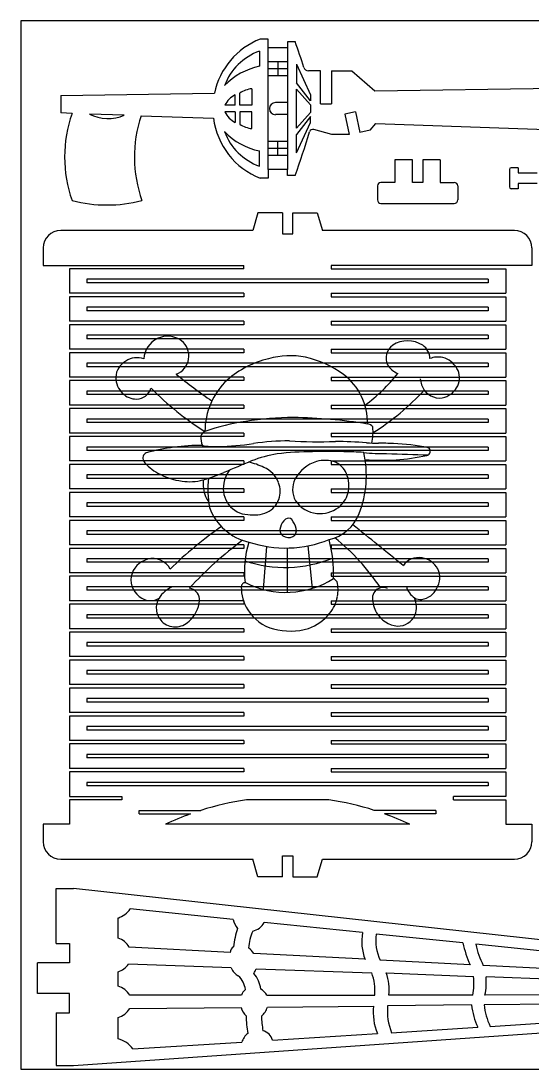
# Model space of a CAD drawing. Header units: centimetres. Extents: x 9372 to 20276, y 190 to 2379.
# Drawn here: x 9514.21 to 9528.86, y 190.25 to 220.25 of the extents above; entities that cross this region are included whole.
import ezdxf

# ---------------------------------------------------------------- set-up
doc = ezdxf.new("R2010")
doc.units = ezdxf.units.CM

msp = doc.modelspace()

# ---------------------------------------------------------------- linework, layer by layer
for p, q in [((9514.213, 220.248), (9514.213, 190.248)), ((9554.213, 220.248), (9514.213, 220.248)), ((9521.296, 219.73), (9521.071, 219.73)), ((9521.296, 219.48), (9521.296, 219.73)), ((9522.071, 219.655), (9521.846, 219.655)), ((9521.846, 219.655), (9521.846, 219.48)), ((9521.846, 219.48), (9521.296, 219.48)), ((9522.8, 218.822), (9522.45, 218.822)), ((9522.8, 217.877), (9522.8, 218.822)), ((9523.115, 218.822), (9523.115, 217.877)), ((9523.115, 218.822), (9523.694, 218.822)), ((9523.694, 218.822), (9524.357, 218.245)), ((9515.353, 218.114), (9519.757, 218.178)), ((9515.353, 218.114), (9515.353, 217.614)), ((9524.357, 218.245), (9532.897, 218.369)), ((9522.8, 217.877), (9523.115, 217.877)), ((9515.678, 217.603), (9515.353, 217.614)), ((9517.175, 217.553), (9516.177, 217.583)), ((9517.655, 217.537), (9519.729, 217.466)), ((9523.796, 217.646), (9523.493, 217.583)), ((9523.493, 217.583), (9523.617, 216.995)), ((9523.796, 217.646), (9523.92, 217.059)), ((9524.223, 217.123), (9524.379, 217.309)), ((9524.379, 217.309), (9532.897, 217.021)), ((9523.117, 216.995), (9522.606, 217.142)), ((9523.617, 216.995), (9523.117, 216.995)), ((9524.223, 217.123), (9523.92, 217.059)), ((9524.927, 216.277), (9524.927, 215.627)), ((9525.427, 216.277), (9524.927, 216.277)), ((9525.427, 215.627), (9525.427, 216.277)), ((9525.727, 216.277), (9525.727, 215.627)), ((9526.227, 216.277), (9525.727, 216.277)), ((9526.227, 216.277), (9526.227, 215.627)), ((9528.458, 216.048), (9528.258, 216.048)), ((9528.458, 216.048), (9528.458, 215.898)), ((9521.296, 215.747), (9521.071, 215.747)), ((9521.846, 215.997), (9521.296, 215.997)), ((9521.296, 215.997), (9521.296, 215.747)), ((9521.846, 215.822), (9521.846, 215.997)), ((9522.071, 215.822), (9521.846, 215.822)), ((9528.208, 215.998), (9528.208, 215.498)), ((9528.458, 215.898), (9529.008, 215.898)), ((9524.427, 215.527), (9524.427, 215.127)), ((9524.927, 215.627), (9524.527, 215.627)), ((9525.727, 215.627), (9525.427, 215.627)), ((9526.227, 215.627), (9526.627, 215.627)), ((9526.727, 215.527), (9526.727, 215.127)), ((9528.458, 215.448), (9528.258, 215.448)), ((9529.008, 215.598), (9528.458, 215.598)), ((9528.458, 215.598), (9528.458, 215.448)), ((9524.527, 215.027), (9526.627, 215.027)), ((9521.003, 214.753), (9520.853, 214.253)), ((9521.703, 214.753), (9521.003, 214.753)), ((9521.703, 214.753), (9521.703, 214.153)), ((9522.003, 214.153), (9522.003, 214.753)), ((9522.003, 214.753), (9522.703, 214.753)), ((9522.703, 214.753), (9522.853, 214.253)), ((9520.853, 214.253), (9515.353, 214.253)), ((9528.353, 214.253), (9522.853, 214.253)), ((9521.703, 214.153), (9522.003, 214.153)), ((9514.853, 213.753), (9514.853, 213.253)), ((9528.853, 213.753), (9528.853, 213.253)), ((9514.853, 213.253), (9520.603, 213.253)), ((9520.603, 213.153), (9515.603, 213.153)), ((9515.603, 213.153), (9515.603, 212.453)), ((9520.603, 213.153), (9520.603, 213.253)), ((9528.103, 213.253), (9523.103, 213.253)), ((9523.103, 213.253), (9523.103, 213.153)), ((9523.103, 213.153), (9528.103, 213.153)), ((9528.853, 213.253), (9528.103, 213.253)), ((9528.103, 213.153), (9528.103, 212.453)), ((9527.603, 212.853), (9516.103, 212.853)), ((9516.103, 212.853), (9516.103, 212.753)), ((9527.603, 212.753), (9516.103, 212.753)), ((9527.603, 212.853), (9527.603, 212.753)), ((9520.603, 212.453), (9515.603, 212.453)), ((9520.603, 212.453), (9520.603, 212.353)), ((9523.103, 212.453), (9528.103, 212.453)), ((9523.103, 212.453), (9523.103, 212.353)), ((9520.603, 212.353), (9515.603, 212.353)), ((9515.603, 212.353), (9515.603, 211.653)), ((9523.103, 212.353), (9528.103, 212.353)), ((9528.103, 212.353), (9528.103, 211.653)), ((9527.603, 212.053), (9516.103, 212.053)), ((9516.103, 212.053), (9516.103, 211.953)), ((9527.603, 211.953), (9516.103, 211.953)), ((9527.603, 212.053), (9527.603, 211.953)), ((9520.603, 211.653), (9515.603, 211.653)), ((9520.603, 211.553), (9515.603, 211.553)), ((9515.603, 211.553), (9515.603, 210.853)), ((9520.603, 211.653), (9520.603, 211.553)), ((9523.103, 211.653), (9528.103, 211.653)), ((9523.103, 211.653), (9523.103, 211.553)), ((9523.103, 211.553), (9528.103, 211.553)), ((9528.103, 211.553), (9528.103, 210.853)), ((9527.603, 211.253), (9516.103, 211.253)), ((9516.103, 211.253), (9516.103, 211.153)), ((9527.603, 211.253), (9527.603, 211.153)), ((9527.603, 211.153), (9516.103, 211.153)), ((9520.603, 210.853), (9515.603, 210.853)), ((9520.603, 210.753), (9515.603, 210.753)), ((9515.603, 210.753), (9515.603, 210.053)), ((9520.603, 210.853), (9520.603, 210.753)), ((9523.103, 210.853), (9528.103, 210.853)), ((9523.103, 210.853), (9523.103, 210.753)), ((9523.103, 210.753), (9528.103, 210.753)), ((9528.103, 210.753), (9528.103, 210.053)), ((9527.603, 210.453), (9516.103, 210.453)), ((9516.103, 210.453), (9516.103, 210.353)), ((9527.603, 210.353), (9516.103, 210.353)), ((9527.603, 210.453), (9527.603, 210.353)), ((9520.603, 210.053), (9515.603, 210.053)), ((9520.603, 210.053), (9520.603, 209.953)), ((9523.103, 210.053), (9528.103, 210.053)), ((9523.103, 210.053), (9523.103, 209.953)), ((9520.603, 209.953), (9515.603, 209.953)), ((9515.603, 209.953), (9515.603, 209.253)), ((9523.103, 209.953), (9528.103, 209.953)), ((9528.103, 209.953), (9528.103, 209.253)), ((9527.603, 209.653), (9516.103, 209.653)), ((9516.103, 209.653), (9516.103, 209.553)), ((9527.603, 209.553), (9516.103, 209.553)), ((9527.603, 209.653), (9527.603, 209.553)), ((9520.603, 209.253), (9515.603, 209.253)), ((9520.603, 209.153), (9515.603, 209.153)), ((9515.603, 209.153), (9515.603, 208.453)), ((9520.603, 209.253), (9520.603, 209.153)), ((9523.103, 209.253), (9528.103, 209.253)), ((9523.103, 209.253), (9523.103, 209.153)), ((9523.103, 209.153), (9528.103, 209.153)), ((9528.103, 209.153), (9528.103, 208.453)), ((9527.603, 208.853), (9516.103, 208.853)), ((9516.103, 208.853), (9516.103, 208.753)), ((9527.603, 208.853), (9527.603, 208.753)), ((9527.603, 208.753), (9516.103, 208.753)), ((9520.603, 208.453), (9515.603, 208.453)), ((9520.603, 208.353), (9515.603, 208.353)), ((9515.603, 208.353), (9515.603, 207.653)), ((9520.603, 208.453), (9520.603, 208.353)), ((9523.103, 208.453), (9528.103, 208.453)), ((9523.103, 208.453), (9523.103, 208.353)), ((9523.103, 208.353), (9528.103, 208.353)), ((9528.103, 208.353), (9528.103, 207.653)), ((9527.603, 208.053), (9516.103, 208.053)), ((9516.103, 208.053), (9516.103, 207.953)), ((9527.603, 207.953), (9516.103, 207.953)), ((9527.603, 208.053), (9527.603, 207.953)), ((9520.603, 207.653), (9515.603, 207.653)), ((9520.603, 207.653), (9520.603, 207.553)), ((9523.103, 207.653), (9528.103, 207.653)), ((9523.103, 207.653), (9523.103, 207.553)), ((9520.603, 207.553), (9515.603, 207.553)), ((9515.603, 207.553), (9515.603, 206.853)), ((9523.103, 207.553), (9528.103, 207.553)), ((9528.103, 207.553), (9528.103, 206.853)), ((9527.603, 207.253), (9516.103, 207.253)), ((9516.103, 207.253), (9516.103, 207.153)), ((9527.603, 207.153), (9516.103, 207.153)), ((9527.603, 207.253), (9527.603, 207.153)), ((9520.603, 206.853), (9515.603, 206.853)), ((9520.603, 206.753), (9515.603, 206.753)), ((9515.603, 206.753), (9515.603, 206.053)), ((9520.603, 206.853), (9520.603, 206.753)), ((9523.103, 206.853), (9528.103, 206.853)), ((9523.103, 206.853), (9523.103, 206.753)), ((9523.103, 206.753), (9528.103, 206.753)), ((9528.103, 206.753), (9528.103, 206.053)), ((9527.603, 206.453), (9516.103, 206.453)), ((9516.103, 206.453), (9516.103, 206.353)), ((9527.603, 206.453), (9527.603, 206.353)), ((9527.603, 206.353), (9516.103, 206.353)), ((9520.603, 206.053), (9515.603, 206.053)), ((9520.603, 205.953), (9515.603, 205.953)), ((9515.603, 205.953), (9515.603, 205.253)), ((9520.603, 206.053), (9520.603, 205.953)), ((9523.103, 206.053), (9528.103, 206.053)), ((9523.103, 206.053), (9523.103, 205.953)), ((9523.103, 205.953), (9528.103, 205.953)), ((9528.103, 205.953), (9528.103, 205.253)), ((9527.603, 205.653), (9516.103, 205.653)), ((9516.103, 205.653), (9516.103, 205.553)), ((9527.603, 205.553), (9516.103, 205.553)), ((9527.603, 205.653), (9527.603, 205.553)), ((9520.603, 205.253), (9515.603, 205.253)), ((9520.603, 205.253), (9520.603, 205.153)), ((9523.103, 205.253), (9528.103, 205.253)), ((9523.103, 205.253), (9523.103, 205.153)), ((9520.603, 205.153), (9515.603, 205.153)), ((9515.603, 205.153), (9515.603, 204.453)), ((9523.103, 205.153), (9528.103, 205.153)), ((9528.103, 205.153), (9528.103, 204.453)), ((9527.603, 204.853), (9516.103, 204.853)), ((9516.103, 204.853), (9516.103, 204.753)), ((9527.603, 204.753), (9516.103, 204.753)), ((9527.603, 204.853), (9527.603, 204.753)), ((9520.603, 204.453), (9515.603, 204.453)), ((9520.603, 204.353), (9515.603, 204.353)), ((9515.603, 204.353), (9515.603, 203.653)), ((9520.603, 204.453), (9520.603, 204.353)), ((9523.103, 204.453), (9528.103, 204.453)), ((9523.103, 204.453), (9523.103, 204.353)), ((9523.103, 204.353), (9528.103, 204.353)), ((9528.103, 204.353), (9528.103, 203.653)), ((9527.603, 204.053), (9516.103, 204.053)), ((9516.103, 204.053), (9516.103, 203.953)), ((9527.603, 204.053), (9527.603, 203.953)), ((9527.603, 203.953), (9516.103, 203.953)), ((9520.603, 203.653), (9515.603, 203.653)), ((9520.603, 203.553), (9515.603, 203.553)), ((9515.603, 203.553), (9515.603, 202.853)), ((9520.603, 203.653), (9520.603, 203.553)), ((9523.103, 203.653), (9528.103, 203.653)), ((9523.103, 203.653), (9523.103, 203.553)), ((9523.103, 203.553), (9528.103, 203.553)), ((9528.103, 203.553), (9528.103, 202.853)), ((9527.603, 203.253), (9516.103, 203.253)), ((9516.103, 203.253), (9516.103, 203.153)), ((9527.603, 203.153), (9516.103, 203.153)), ((9527.603, 203.253), (9527.603, 203.153)), ((9520.603, 202.853), (9515.603, 202.853)), ((9520.603, 202.853), (9520.603, 202.753)), ((9523.103, 202.853), (9528.103, 202.853)), ((9523.103, 202.853), (9523.103, 202.753)), ((9520.603, 202.753), (9515.603, 202.753)), ((9515.603, 202.753), (9515.603, 202.053)), ((9523.103, 202.753), (9528.103, 202.753)), ((9528.103, 202.753), (9528.103, 202.053)), ((9527.603, 202.453), (9516.103, 202.453)), ((9516.103, 202.453), (9516.103, 202.353)), ((9527.603, 202.353), (9516.103, 202.353)), ((9527.603, 202.453), (9527.603, 202.353)), ((9520.603, 202.053), (9515.603, 202.053)), ((9520.603, 201.953), (9515.603, 201.953)), ((9515.603, 201.953), (9515.603, 201.253)), ((9520.603, 202.053), (9520.603, 201.953)), ((9523.103, 202.053), (9528.103, 202.053)), ((9523.103, 202.053), (9523.103, 201.953)), ((9523.103, 201.953), (9528.103, 201.953)), ((9528.103, 201.953), (9528.103, 201.253)), ((9527.603, 201.653), (9516.103, 201.653)), ((9516.103, 201.653), (9516.103, 201.553)), ((9527.603, 201.653), (9527.603, 201.553)), ((9527.603, 201.553), (9516.103, 201.553)), ((9520.603, 201.253), (9515.603, 201.253)), ((9520.603, 201.153), (9515.603, 201.153)), ((9515.603, 201.153), (9515.603, 200.453)), ((9520.603, 201.253), (9520.603, 201.153)), ((9523.103, 201.253), (9528.103, 201.253)), ((9523.103, 201.253), (9523.103, 201.153)), ((9523.103, 201.153), (9528.103, 201.153)), ((9528.103, 201.153), (9528.103, 200.453)), ((9527.603, 200.853), (9516.103, 200.853)), ((9516.103, 200.853), (9516.103, 200.753)), ((9527.603, 200.753), (9516.103, 200.753)), ((9527.603, 200.853), (9527.603, 200.753)), ((9520.603, 200.453), (9515.603, 200.453)), ((9520.603, 200.453), (9520.603, 200.353)), ((9523.103, 200.453), (9528.103, 200.453)), ((9523.103, 200.453), (9523.103, 200.353)), ((9520.603, 200.353), (9515.603, 200.353)), ((9515.603, 200.353), (9515.603, 199.653)), ((9523.103, 200.353), (9528.103, 200.353)), ((9528.103, 200.353), (9528.103, 199.653)), ((9527.603, 200.053), (9516.103, 200.053)), ((9516.103, 200.053), (9516.103, 199.953)), ((9527.603, 199.953), (9516.103, 199.953)), ((9527.603, 200.053), (9527.603, 199.953)), ((9520.603, 199.653), (9515.603, 199.653)), ((9520.603, 199.553), (9515.603, 199.553)), ((9515.603, 199.553), (9515.603, 198.853)), ((9520.603, 199.653), (9520.603, 199.553)), ((9523.103, 199.653), (9528.103, 199.653)), ((9523.103, 199.653), (9523.103, 199.553)), ((9523.103, 199.553), (9528.103, 199.553)), ((9528.103, 199.553), (9528.103, 198.853)), ((9527.603, 199.253), (9516.103, 199.253)), ((9516.103, 199.253), (9516.103, 199.153)), ((9527.603, 199.253), (9527.603, 199.153)), ((9527.603, 199.153), (9516.103, 199.153)), ((9520.603, 198.853), (9515.603, 198.853)), ((9515.603, 198.753), (9515.603, 198.053)), ((9520.603, 198.753), (9515.603, 198.753)), ((9520.603, 198.853), (9520.603, 198.753)), ((9523.103, 198.853), (9528.103, 198.853)), ((9523.103, 198.853), (9523.103, 198.753)), ((9523.103, 198.753), (9528.103, 198.753)), ((9528.103, 198.753), (9528.103, 198.053)), ((9527.603, 198.453), (9516.103, 198.453)), ((9516.103, 198.453), (9516.103, 198.353)), ((9527.603, 198.353), (9516.103, 198.353)), ((9527.603, 198.453), (9527.603, 198.353)), ((9515.603, 198.053), (9517.103, 198.053)), ((9517.103, 198.053), (9517.103, 197.953)), ((9528.103, 198.053), (9526.603, 198.053)), ((9526.603, 197.953), (9526.603, 198.053)), ((9517.103, 197.953), (9515.603, 197.953)), ((9515.603, 197.953), (9515.603, 197.253)), ((9523.034, 197.953), (9520.672, 197.953)), ((9526.603, 197.953), (9528.103, 197.953)), ((9528.103, 197.953), (9528.103, 197.253)), ((9517.603, 197.653), (9519.369, 197.653)), ((9517.603, 197.553), (9517.603, 197.653)), ((9517.603, 197.553), (9519.075, 197.553)), ((9526.103, 197.653), (9524.336, 197.653)), ((9526.103, 197.553), (9524.631, 197.553)), ((9526.103, 197.653), (9526.103, 197.553)), ((9515.603, 197.253), (9514.853, 197.253)), ((9514.853, 197.253), (9514.853, 196.753)), ((9525.353, 197.253), (9518.353, 197.253)), ((9528.103, 197.253), (9528.853, 197.253)), ((9528.853, 197.253), (9528.853, 196.753)), ((9515.353, 196.253), (9520.853, 196.253)), ((9521.003, 195.753), (9520.853, 196.253)), ((9521.703, 195.753), (9521.703, 196.353)), ((9521.703, 196.353), (9522.003, 196.353)), ((9522.003, 196.353), (9522.003, 195.753)), ((9522.703, 195.753), (9522.853, 196.253)), ((9522.853, 196.253), (9528.353, 196.253)), ((9521.703, 195.753), (9521.003, 195.753)), ((9522.003, 195.753), (9522.703, 195.753)), ((9515.221, 193.84), (9515.221, 195.417)), ((9515.221, 195.417), (9515.721, 195.417)), ((9535.606, 193.231), (9515.721, 195.417)), ((9520.293, 194.533), (9517.343, 194.836)), ((9516.997, 193.991), (9516.997, 194.572)), ((9524.001, 194.152), (9521.182, 194.442)), ((9526.875, 193.857), (9524.395, 194.112)), ((9515.221, 193.84), (9515.606, 193.84)), ((9515.606, 193.84), (9515.606, 193.287)), ((9529.587, 193.579), (9527.244, 193.819)), ((9520.204, 193.587), (9517.314, 193.738)), ((9524.075, 193.39), (9520.881, 193.554)), ((9514.687, 192.414), (9514.687, 193.287)), ((9515.606, 193.287), (9514.687, 193.287)), ((9520.239, 193.142), (9517.292, 193.247)), ((9527.082, 193.235), (9524.501, 193.368)), ((9529.682, 193.101), (9527.458, 193.216)), ((9516.997, 192.621), (9516.997, 193.034)), ((9520.951, 193.117), (9524.263, 192.999)), ((9524.679, 192.999), (9527.179, 192.896)), ((9529.663, 192.808), (9527.539, 192.883)), ((9515.606, 192.414), (9514.687, 192.414)), ((9515.606, 191.861), (9515.606, 192.414)), ((9520.529, 192.36), (9517.335, 192.36)), ((9521.262, 192.361), (9524.35, 192.364)), ((9527.156, 192.366), (9524.753, 192.364)), ((9529.615, 192.369), (9527.507, 192.367)), ((9517.331, 191.979), (9520.525, 192.012)), ((9521.274, 192.02), (9524.315, 192.052)), ((9527.126, 192.083), (9524.718, 192.057)), ((9529.626, 192.11), (9527.484, 192.086)), ((9515.221, 191.861), (9515.606, 191.861)), ((9515.221, 191.861), (9515.221, 190.35)), ((9515.721, 190.35), (9535.606, 191.731)), ((9516.995, 191.112), (9516.997, 191.723)), ((9524.833, 191.288), (9527.301, 191.445)), ((9527.657, 191.467), (9529.798, 191.604)), ((9521.422, 191.071), (9524.427, 191.262)), ((9517.422, 190.826), (9520.539, 191.015)), ((9514.213, 190.248), (9554.213, 190.248)), ((9515.221, 190.35), (9515.721, 190.35))]:
    msp.add_line(p, q)
at = {"color": 1}
for p, q in [((9521.047, 219.385), (9521.047, 218.95)), ((9521.296, 215.997), (9521.296, 219.48)), ((9521.846, 219.48), (9521.846, 215.997)), ((9521.846, 219.08), (9521.296, 219.08)), ((9521.571, 219.08), (9521.571, 218.68)), ((9522.107, 219.007), (9522.508, 218.131)), ((9522.107, 219.007), (9522.107, 218.478)), ((9521.846, 218.88), (9521.296, 218.88)), ((9521.846, 218.68), (9521.296, 218.68)), ((9522.508, 217.964), (9522.107, 218.478)), ((9520.355, 217.834), (9520.355, 218.134)), ((9520.48, 217.834), (9520.48, 218.184)), ((9520.83, 218.309), (9520.83, 217.834)), ((9522.508, 217.847), (9522.107, 218.294)), ((9522.107, 217.183), (9522.107, 218.294)), ((9522.508, 218.131), (9522.508, 217.964)), ((9520.355, 217.834), (9520.055, 217.834)), ((9520.83, 217.834), (9520.48, 217.834)), ((9521.846, 217.91), (9521.507, 217.91)), ((9522.508, 217.847), (9522.508, 217.63)), ((9520.355, 217.643), (9520.055, 217.643)), ((9520.355, 217.643), (9520.355, 217.343)), ((9520.83, 217.643), (9520.48, 217.643)), ((9520.48, 217.643), (9520.48, 217.293)), ((9520.83, 217.168), (9520.83, 217.643)), ((9521.846, 217.567), (9521.507, 217.567)), ((9522.508, 217.63), (9522.107, 217.183)), ((9522.508, 217.513), (9522.107, 216.999)), ((9522.508, 217.346), (9522.508, 217.513)), ((9522.107, 216.47), (9522.508, 217.346)), ((9522.107, 216.47), (9522.107, 216.999)), ((9521.846, 216.797), (9521.296, 216.797)), ((9521.571, 216.397), (9521.571, 216.797)), ((9521.047, 216.092), (9521.047, 216.527)), ((9521.846, 216.597), (9521.296, 216.597)), ((9521.846, 216.397), (9521.296, 216.397)), ((9521.251, 205.205), (9521.156, 203.978)), ((9522.436, 205.224), (9522.561, 204.008)), ((9521.838, 205.162), (9521.838, 203.894))]:
    msp.add_line(p, q, dxfattribs=at)
for centre, radius, start, end in [((9521.851, 217.738), 2.139, 111.3943, 168.1373), ((9491.205, 208.847), 32.704, 17.9354, 19.2995), ((9522.45, 218.96), 0.137, 197.8611, 269.9867), ((9519.192, 216.356), 3.729, 160.4577, 199.5831), ((9516.707, 218.615), 1.161, 242.8239, 293.7462), ((9521.192, 216.356), 3.729, 161.5452, 199.5831), ((9521.851, 217.738), 2.139, 187.3095, 248.6057), ((9491.205, 226.63), 32.704, 340.7005, 343.0097), ((9522.578, 217.044), 0.102, 73.9703, 163.0973), ((9528.258, 215.998), 0.05, 90, 180), ((9524.527, 215.527), 0.1, 90, 180), ((9526.627, 215.527), 0.1, 0, 90), ((9528.258, 215.498), 0.05, 180, 270), ((9516.678, 219.049), 4.068, 255.7703, 284.2297), ((9524.527, 215.127), 0.1, 180, 270), ((9526.627, 215.127), 0.1, 270, 0), ((9515.353, 213.753), 0.5, 90, 180), ((9528.353, 213.753), 0.5, 0, 90), ((9521.853, 189.85), 8.189, 98.291, 107.6519), ((9521.853, 189.85), 8.189, 72.3481, 81.709), ((9521.853, 189.85), 8.189, 109.8296, 115.3013), ((9521.853, 189.85), 8.189, 64.6987, 70.1704), ((9515.353, 196.753), 0.5, 180, 270), ((9528.353, 196.753), 0.5, 270, 0), ((9516.771, 195.226), 0.692, 288.9957, 325.6786), ((9521.033, 194.736), 0.768, 195.3416, 217.1792), ((9520.734, 194.697), 0.516, 283.5068, 330.346), ((9523.125, 193.375), 2.849, 161.6464, 172.5305), ((9522.07, 193.635), 1.338, 155.2544, 176.5365), ((9525.289, 193.893), 1.314, 168.6069, 202.5755), ((9525.709, 193.92), 1.328, 171.6715, 204.6219), ((9516.858, 193.49), 0.519, 28.5015, 74.5266), ((9529.673, 194.441), 2.858, 191.7788, 204.9779), ((9530.028, 194.464), 2.858, 193.0401, 205.902), ((9520.411, 193.569), 0.208, 122.0328, 174.9534), ((9520.436, 193.297), 0.514, 29.7257, 54.5717), ((9516.802, 193.616), 0.614, 288.5144, 323.0716), ((9520.632, 193.29), 0.42, 200.6894, 243.0372), ((9520.021, 192.451), 0.627, 6.6682, 47.8849), ((9520.545, 193.239), 0.423, 323.3785, 343.3474), ((9520.229, 192.427), 0.862, 7.283, 40.454), ((9522.911, 192.492), 1.444, 354.9234, 20.5805), ((9523.317, 192.518), 1.444, 353.8671, 19.4471), ((9516.82, 192.042), 0.606, 31.4678, 73.0694), ((9525.521, 192.703), 1.669, 348.3729, 6.6524), ((9525.877, 192.726), 1.669, 347.5575, 5.4), ((9520.845, 192.261), 0.331, 127.3199, 162.4554), ((9520.891, 192.163), 0.42, 28.1643, 62.6895), ((9520.987, 192.117), 0.474, 192.8434, 226.9821), ((9520.82, 192.141), 0.47, 306.6749, 345.0039), ((9525.905, 191.874), 1.6, 173.584, 202.4782), ((9526.311, 191.901), 1.6, 174.3946, 202.5172), ((9529.08, 192.276), 1.964, 185.6359, 205.0222), ((9529.436, 192.299), 1.964, 186.2133, 205.0505), ((9516.803, 192.323), 0.63, 287.8658, 326.8602), ((9523.649, 191.817), 2.985, 180.8912, 190.6053), ((9525.144, 191.998), 4.05, 183.3105, 189.2648), ((9516.823, 190.393), 0.739, 35.864, 76.5895), ((9521.053, 190.845), 0.542, 128.7159, 161.6824), ((9521.049, 190.974), 0.385, 14.6316, 75.3534)]:
    msp.add_arc(centre, radius, start, end)
for centre, radius, start, end in [((9521.605, 217.817), 1.664, 109.5803, 159.6218), ((9521.427, 217.078), 1.91, 101.4729, 136.3471), ((9520.681, 217.508), 0.706, 117.5208, 152.4792), ((9520.928, 217.483), 0.832, 96.7528, 122.5549), ((9521.507, 217.738), 0.172, 90, 270), ((9520.681, 217.969), 0.706, 207.5208, 242.4792), ((9520.928, 217.994), 0.832, 237.4451, 263.2472), ((9521.605, 217.66), 1.664, 200.3782, 250.4197), ((9521.427, 218.399), 1.91, 223.6529, 258.5271), ((9518.416, 210.53), 0.694, 54.7508, 115.1753), ((9518.425, 210.535), 0.693, 116.0225, 176.4838), ((9518.467, 210.662), 0.557, 290.2439, 51.2242), ((9525.127, 210.596), 0.456, 125.2184, 204.9659), ((9525.293, 210.288), 0.804, 57.4574, 122.2559), ((9525.487, 210.596), 0.439, 358.3686, 57.2806), ((9517.541, 210.014), 0.596, 71.2194, 122.7616), ((9521.921, 208.477), 2.189, 78.2637, 106.2669), ((9521.722, 207.739), 2.953, 54.0231, 77.3884), ((9526.168, 209.965), 0.664, 78.3169, 111.2998), ((9526.109, 209.948), 0.695, 30.7716, 73.8555), ((9517.508, 210.01), 0.582, 119.9026, 176.0265), ((9521.927, 207.912), 2.737, 103.0711, 131.2151), ((9525.234, 210.74), 0.62, 212.9467, 249.1128), ((9526.227, 210.032), 0.551, 335.5161, 29.567), ((9517.561, 210.05), 0.633, 180, 226.7111), ((9527.282, 220.609), 13.562, 230.5267, 235.9335), ((9522.423, 208.759), 1.716, 358.4172, 52.9512), ((9521.099, 213.269), 4.997, 306.4422, 321.5494), ((9526.347, 210.072), 0.695, 185.7548, 213.922), ((9517.519, 209.864), 0.44, 271.0035, 342.8638), ((9524.57, 216.412), 9.41, 225.2059, 237.2847), ((9521.508, 208.495), 2.024, 133.1623, 180), ((9526.125, 210.114), 0.678, 290.3663, 332.7688), ((9517.528, 209.994), 0.569, 225.1945, 269.888), ((9520.524, 214.51), 7.128, 302.0035, 317.3921), ((9526.208, 209.987), 0.532, 214.6736, 286.762), ((9522.178, 198.967), 9.934, 90.8734, 98.8351), ((9521.756, 193.917), 14.985, 80.8534, 88.9653), ((9521.5, 202.83), 6.013, 98.1078, 109.5895), ((9524.138, 208.53), 0.182, 32.2063, 90), ((9523.027, 208.47), 1.275, 346.257, 7.0415), ((9519.553, 208.312), 0.196, 110.5384, 162.8957), ((9520.22, 208.369), 0.854, 180, 198.5665), ((9521.905, 201.134), 7.093, 90, 98.3702), ((9522.733, 222.659), 14.456, 266.7163, 271.938), ((9522.936, 189.857), 18.357, 86.3185, 89.1071), ((9519.369, 202.237), 5.861, 89.5994, 105.483), ((9519.78, 210.396), 2.329, 260.8625, 272.2302), ((9519.807, 215.026), 6.956, 270.52, 278.8062), ((9522.636, 198.268), 9.651, 90.397, 96.4191), ((9523.049, 191.139), 16.786, 88.5981, 91.6375), ((9523.46, 201.187), 6.733, 85.0876, 90), ((9524.847, 221.669), 13.514, 266.8907, 268.343), ((9524.445, 199.916), 8.246, 86.9472, 89.9211), ((9524.659, 201.873), 6.281, 78.7568, 87.9434), ((9525.868, 207.965), 0.0697, 26.4146, 77.1479), ((9525.693, 207.943), 0.243, 344.1576, 12.678), ((9517.867, 207.735), 0.162, 112.6071, 208.9188), ((9518.622, 208.3), 1.103, 215.6323, 244.0791), ((9632.581, -61.711), 291.63, 112.53375, 112.70179), ((9520.454, 206.07), 1.571, 62.6637, 79.9233), ((9522.198, 204.103), 3.81, 99.6903, 111.203), ((9523.014, 206.6), 1.09, 107.6617, 150.662), ((9522.922, 206.808), 0.864, 69.6113, 106.0491), ((9522.937, 207.024), 0.659, 24.8295, 64.3057), ((9521.118, 207.236), 2.992, 338.6307, 12.7486), ((9524.662, 213.963), 6.099, 264.1082, 270.2607), ((9524.569, 213.51), 5.838, 265.1477, 282.5715), ((9527.524, 286.199), 78.386, 267.92816, 268.8014), ((9525.824, 207.926), 0.114, 277.6314, 334.3568), ((9519.029, 208.835), 1.768, 239.7959, 263.5208), ((9517.934, 212.187), 5.294, 286.4007, 293.332), ((9521.038, 206.798), 1.039, 145.2048, 167.8653), ((9520.911, 206.796), 0.721, 19.1682, 68.4108), ((9522.729, 206.943), 0.883, 345.3614, 23.9573), ((9519.059, 208.502), 1.441, 260.8482, 284.8868), ((9520.587, 207.029), 1.155, 175.9516, 199.8376), ((9522.735, 206.829), 3.165, 174.0248, 189.25), ((9520.813, 206.876), 0.803, 169.9747, 215.953), ((9521.002, 206.781), 0.641, 339.4098, 23.053), ((9522.686, 206.838), 0.69, 154.5472, 207.8677), ((9522.843, 206.94), 0.772, 307.2251, 343.4523), ((9520.112, 206.888), 0.66, 202.3455, 217.7564), ((9520.743, 206.852), 0.732, 217.6463, 267.5932), ((9520.974, 206.786), 0.669, 296.2202, 339.9224), ((9522.772, 206.989), 0.842, 214.2305, 264.402), ((9521.115, 206.896), 1.61, 200.9698, 256.532), ((9520.878, 207.124), 1.016, 260.6386, 292.6686), ((9522.773, 207.046), 0.898, 264.6842, 306.6708), ((9522.771, 206.591), 1.217, 282.9007, 338.5391), ((9522.099, 205.638), 0.468, 131.2278, 164.8612), ((9521.873, 205.868), 0.147, 46.5895, 124.0584), ((9521.417, 205.546), 0.703, 14.0402, 37.5752), ((9443.267, 104.498), 129.383, 50.73021, 51.55129), ((9525.816, 197.215), 10.371, 124.3758, 134.9349), ((9521.859, 205.684), 0.225, 160.1735, 230.9167), ((9521.881, 205.777), 0.314, 238.6116, 293.5438), ((9521.904, 205.663), 0.202, 300.315, 15.2101), ((9526.915, 196.787), 10.687, 126.4517, 137.4435), ((9523.417, 204.5), 2.802, 162.76, 186.7524), ((9521.791, 208.51), 3.348, 251.7067, 291.9509), ((9518.974, 204.366), 4.199, 358.9722, 14.3086), ((9519.19, 200.477), 6.395, 33.6686, 51.098), ((9518.005, 204.215), 0.646, 105.0517, 168.3956), ((9517.992, 204.299), 0.562, 27.3511, 105.9271), ((9521.782, 208.182), 3.575, 251.2037, 292.3619), ((9525.607, 204.345), 0.544, 79.5942, 145.3174), ((9525.61, 204.268), 0.62, 28.2461, 81.1305), ((9517.974, 204.254), 0.608, 171.3669, 240.9479), ((9525.631, 204.312), 0.581, 328.4743, 25.4322), ((9518.846, 203.323), 0.785, 112.1113, 149.4061), ((9518.972, 203.646), 0.376, 36.3156, 79.2008), ((9521.725, 204.031), 1.198, 178.9129, 212.3356), ((9520.642, 204.057), 0.114, 86.1931, 181.6587), ((9521.805, 206.442), 2.549, 243.0247, 302.4395), ((9522.856, 203.874), 0.524, 37.8058, 52.8298), ((9522.441, 203.969), 0.859, 347.2371, 15.2721), ((9524.582, 203.734), 0.297, 103.5242, 179.5506), ((9524.586, 203.743), 0.289, 63.1465, 104.7135), ((9525.828, 204.22), 0.594, 195.7232, 234.9938), ((9525.594, 204.272), 0.594, 280.5007, 333.6775), ((9517.924, 204.142), 0.486, 239.6958, 300.389), ((9518.587, 203.454), 0.496, 147.1555, 186.2987), ((9518.985, 203.675), 0.349, 357.0439, 33.6289), ((9522.357, 203.905), 0.931, 318.6105, 352.1739), ((9525.078, 203.724), 0.792, 179.137, 211.4635), ((9525.664, 204.033), 0.347, 239.3839, 276.3315), ((9524.878, 203.465), 0.666, 340.7825, 23.8506), ((9518.378, 203.775), 0.962, 312.7111, 352.9951), ((9518.663, 203.452), 0.572, 185.2852, 223.6402), ((9521.768, 204.051), 1.245, 212.0392, 255.3649), ((9521.978, 204.163), 1.386, 289.8455, 320.9897), ((9525.075, 203.7), 0.778, 210.0448, 264.5611), ((9525.012, 203.469), 0.543, 268.8899, 335.7223), ((9518.63, 203.462), 0.555, 226.7347, 271.0355), ((9518.64, 203.461), 0.554, 270, 314.7988), ((9521.929, 204.633), 1.848, 255.0935, 286.3204)]:
    msp.add_arc(centre, radius, start, end, dxfattribs=at)

doc.saveas('drawing.dxf')
